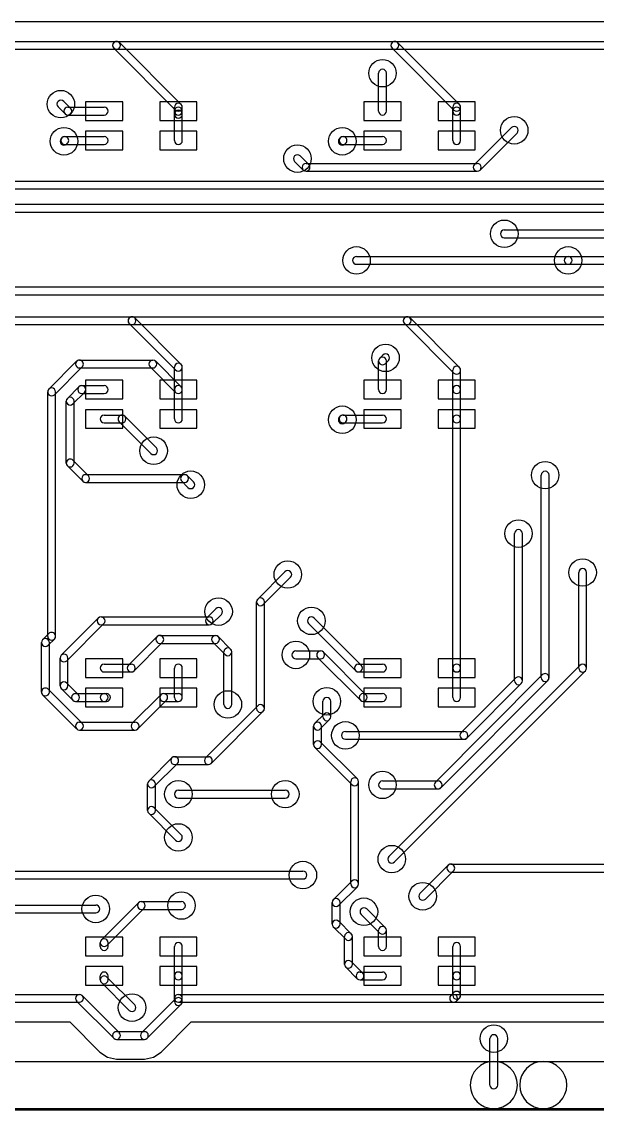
# Model space of a CAD drawing. Extents: x 67 to 209, y -168 to -95.
# Drawn here: x 159.13 to 177.75, y -167.81 to -132.64 of the extents above; entities that cross this region are included whole.
import ezdxf

# ---------------------------------------------------------------- set-up
doc = ezdxf.new("R2010")
doc.units = 0
doc.header["$MEASUREMENT"] = 0
doc.layers.add('BLACK', color=250, linetype='CONTINUOUS')

msp = doc.modelspace()

# ---------------------------------------------------------------- linework, layer by layer
at = {"layer": 'BLACK'}
for p, q in [((162.2, -132.638), (153.6, -132.638)), ((162.2, -132.638), (153.6, -132.638)), ((171.2, -132.638), (162.2, -132.638)), ((171.2, -132.638), (162.2, -132.638)), ((180.1, -132.638), (171.2, -132.638)), ((180.1, -132.638), (171.2, -132.638)), ((153.6, -133.273), (162.2, -133.273)), ((162.2, -133.273), (171.2, -133.273)), ((164.29, -135.31), (162.29, -133.31)), ((171.2, -133.273), (180.1, -133.273)), ((173.29, -135.31), (171.29, -133.31)), ((153.6, -133.527), (162.2, -133.527)), ((164.11, -135.49), (162.11, -133.49)), ((162.2, -133.527), (171.2, -133.527)), ((173.11, -135.49), (171.11, -133.49)), ((171.2, -133.527), (180.1, -133.527)), ((170.673, -135.525), (170.673, -134.3)), ((170.927, -135.525), (170.927, -134.3)), ((160.31, -135.39), (160.535, -135.615)), ((160.49, -135.21), (160.715, -135.435)), ((160.625, -135.398), (161.8, -135.398)), ((161.2, -135.225), (161.2, -135.825)), ((162.4, -135.225), (161.2, -135.225)), ((162.4, -135.825), (162.4, -135.225)), ((163.6, -135.225), (163.6, -135.825)), ((164.8, -135.225), (163.6, -135.225)), ((164.073, -135.525), (164.073, -135.4)), ((164.327, -135.525), (164.327, -135.4)), ((164.8, -135.825), (164.8, -135.225)), ((170.2, -135.225), (170.2, -135.825)), ((171.4, -135.225), (170.2, -135.225)), ((171.4, -135.825), (171.4, -135.225)), ((172.6, -135.225), (172.6, -135.825)), ((173.8, -135.225), (172.6, -135.225)), ((173.073, -135.525), (173.073, -135.4)), ((173.327, -135.525), (173.327, -135.4)), ((173.8, -135.825), (173.8, -135.225)), ((160.625, -135.652), (161.8, -135.652)), ((164.073, -135.625), (164.073, -135.525)), ((164.073, -135.625), (164.073, -135.525)), ((164.073, -135.625), (164.073, -135.525)), ((164.073, -136.475), (164.073, -135.625)), ((164.073, -136.475), (164.073, -135.625)), ((164.327, -135.625), (164.327, -135.525)), ((164.327, -135.625), (164.327, -135.525)), ((164.327, -135.625), (164.327, -135.525)), ((164.327, -136.475), (164.327, -135.625)), ((164.327, -136.475), (164.327, -135.625)), ((173.073, -136.475), (173.073, -135.525)), ((173.073, -136.475), (173.073, -135.525)), ((173.073, -136.475), (173.073, -135.525)), ((173.327, -136.475), (173.327, -135.525)), ((173.327, -136.475), (173.327, -135.525)), ((173.327, -136.475), (173.327, -135.525)), ((161.2, -135.825), (162.4, -135.825)), ((163.6, -135.825), (164.8, -135.825)), ((170.2, -135.825), (171.4, -135.825)), ((172.6, -135.825), (173.8, -135.825)), ((174.971, -136.056), (173.775, -137.252)), ((160.41, -136.41), (160.435, -136.385)), ((160.525, -136.348), (161.8, -136.348)), ((161.2, -136.175), (161.2, -136.775)), ((162.4, -136.175), (161.2, -136.175)), ((162.4, -136.775), (162.4, -136.175)), ((163.6, -136.175), (163.6, -136.775)), ((164.8, -136.175), (163.6, -136.175)), ((164.8, -136.775), (164.8, -136.175)), ((169.41, -136.41), (169.435, -136.385)), ((169.525, -136.348), (170.8, -136.348)), ((170.2, -136.175), (170.2, -136.775)), ((171.4, -136.175), (170.2, -136.175)), ((171.4, -136.775), (171.4, -136.175)), ((172.6, -136.175), (172.6, -136.775)), ((173.8, -136.175), (172.6, -136.175)), ((173.8, -136.775), (173.8, -136.175)), ((175.151, -136.236), (173.955, -137.432)), ((160.525, -136.602), (161.8, -136.602)), ((160.59, -136.59), (160.615, -136.565)), ((161.2, -136.775), (162.4, -136.775)), ((163.6, -136.775), (164.8, -136.775)), ((169.525, -136.602), (170.8, -136.602)), ((169.59, -136.59), (169.615, -136.565)), ((170.2, -136.775), (171.4, -136.775)), ((172.6, -136.775), (173.8, -136.775)), ((168.238, -137.432), (167.959, -137.151)), ((168.418, -137.253), (168.139, -136.972)), ((168.328, -137.215), (173.865, -137.215)), ((168.328, -137.469), (173.865, -137.469)), ((157.713, -137.786), (180.734, -137.786)), ((157.713, -138.04), (180.734, -138.04)), ((150.259, -138.537), (190.45, -138.537)), ((150.259, -138.791), (190.45, -138.791)), ((174.74, -139.363), (199.086, -139.363)), ((174.74, -139.617), (199.086, -139.617)), ((169.961, -140.223), (176.804, -140.223)), ((176.804, -140.223), (197.501, -140.223)), ((169.961, -140.477), (176.804, -140.477)), ((176.804, -140.477), (197.501, -140.477)), ((152.681, -141.208), (182.156, -141.208)), ((152.681, -141.462), (182.156, -141.462)), ((153.5, -142.173), (162.7, -142.173)), ((153.5, -142.427), (162.7, -142.427)), ((164.11, -143.89), (162.61, -142.39)), ((162.7, -142.173), (171.6, -142.173)), ((162.7, -142.427), (171.6, -142.427)), ((164.29, -143.71), (162.79, -142.21)), ((173.11, -143.99), (171.51, -142.39)), ((171.6, -142.173), (181.2, -142.173)), ((171.6, -142.427), (181.2, -142.427)), ((173.29, -143.81), (171.69, -142.21)), ((170.81, -143.41), (170.71, -143.51)), ((160.01, -144.51), (160.91, -143.61)), ((160.19, -144.69), (161.09, -143.79)), ((161, -143.573), (163.375, -143.573)), ((161, -143.827), (163.375, -143.827)), ((163.285, -143.79), (164.11, -144.615)), ((163.465, -143.61), (164.29, -144.435)), ((164.073, -144.525), (164.073, -143.8)), ((164.327, -144.525), (164.327, -143.8)), ((170.673, -144.525), (170.673, -143.6)), ((170.99, -143.59), (170.89, -143.69)), ((170.927, -144.525), (170.927, -143.6)), ((161.2, -144.225), (161.2, -144.825)), ((162.4, -144.225), (161.2, -144.225)), ((162.4, -144.825), (162.4, -144.225)), ((163.6, -144.225), (163.6, -144.825)), ((164.8, -144.225), (163.6, -144.225)), ((164.8, -144.825), (164.8, -144.225)), ((170.2, -144.225), (170.2, -144.825)), ((171.4, -144.225), (170.2, -144.225)), ((171.4, -144.825), (171.4, -144.225)), ((172.6, -144.225), (172.6, -144.825)), ((173.8, -144.225), (172.6, -144.225)), ((173.073, -144.525), (173.073, -143.9)), ((173.327, -144.525), (173.327, -143.9)), ((173.8, -144.825), (173.8, -144.225)), ((160.61, -144.81), (160.985, -144.435)), ((161.075, -144.398), (161.8, -144.398)), ((164.073, -145.475), (164.073, -144.525)), ((164.327, -145.475), (164.327, -144.525)), ((173.073, -145.475), (173.073, -144.525)), ((173.327, -145.475), (173.327, -144.525)), ((159.973, -152.5), (159.973, -144.6)), ((160.227, -152.5), (160.227, -144.6)), ((160.573, -146.9), (160.573, -144.9)), ((160.79, -144.99), (161.165, -144.615)), ((160.827, -146.9), (160.827, -144.9)), ((161.075, -144.652), (161.8, -144.652)), ((161.2, -144.825), (162.4, -144.825)), ((163.6, -144.825), (164.8, -144.825)), ((170.2, -144.825), (171.4, -144.825)), ((172.6, -144.825), (173.8, -144.825)), ((161.2, -145.175), (161.2, -145.775)), ((162.4, -145.175), (161.2, -145.175)), ((162.4, -145.775), (162.4, -145.175)), ((163.6, -145.175), (163.6, -145.775)), ((164.8, -145.175), (163.6, -145.175)), ((164.8, -145.775), (164.8, -145.175)), ((170.2, -145.175), (170.2, -145.775)), ((171.4, -145.175), (170.2, -145.175)), ((171.4, -145.775), (171.4, -145.175)), ((172.6, -145.175), (172.6, -145.775)), ((173.8, -145.175), (172.6, -145.175)), ((173.8, -145.775), (173.8, -145.175)), ((161.8, -145.348), (162.375, -145.348)), ((161.8, -145.602), (162.375, -145.602)), ((163.31, -146.59), (162.285, -145.565)), ((163.49, -146.41), (162.465, -145.385)), ((169.41, -145.41), (169.435, -145.385)), ((169.525, -145.348), (170.8, -145.348)), ((169.525, -145.602), (170.8, -145.602)), ((169.59, -145.59), (169.615, -145.565)), ((173.073, -153.525), (173.073, -145.475)), ((173.327, -153.525), (173.327, -145.475)), ((161.2, -145.775), (162.4, -145.775)), ((163.6, -145.775), (164.8, -145.775)), ((170.2, -145.775), (171.4, -145.775)), ((172.6, -145.775), (173.8, -145.775)), ((161.11, -147.49), (160.61, -146.99)), ((161.29, -147.31), (160.79, -146.81)), ((161.2, -147.273), (164.4, -147.273)), ((164.69, -147.51), (164.49, -147.31)), ((175.934, -153.836), (175.934, -147.291)), ((176.188, -153.836), (176.188, -147.291)), ((161.2, -147.527), (164.4, -147.527)), ((164.51, -147.69), (164.31, -147.49)), ((175.072, -153.935), (175.072, -149.179)), ((175.326, -153.935), (175.326, -149.179)), ((167.647, -150.411), (166.764, -151.294)), ((177.146, -153.527), (177.146, -150.436)), ((177.4, -153.527), (177.4, -150.436)), ((167.827, -150.591), (166.944, -151.474)), ((165.41, -151.61), (165.11, -151.91)), ((166.727, -154.832), (166.727, -151.384)), ((166.981, -154.832), (166.981, -151.384)), ((161.61, -151.91), (160.41, -153.11)), ((161.7, -151.873), (165.2, -151.873)), ((165.59, -151.79), (165.29, -152.09)), ((168.59, -151.91), (170.115, -153.435)), ((161.79, -152.09), (160.59, -153.29)), ((161.7, -152.127), (165.2, -152.127)), ((168.41, -152.09), (169.935, -153.615)), ((159.81, -152.61), (160.01, -152.41)), ((159.99, -152.79), (160.19, -152.59)), ((162.585, -153.435), (163.51, -152.51)), ((163.6, -152.473), (165.4, -152.473)), ((165.49, -152.51), (165.89, -152.91)), ((159.773, -154.3), (159.773, -152.7)), ((160.027, -154.3), (160.027, -152.7)), ((162.765, -153.615), (163.69, -152.69)), ((163.6, -152.727), (165.4, -152.727)), ((165.31, -152.69), (165.71, -153.09)), ((165.673, -154.7), (165.673, -153)), ((165.927, -154.7), (165.927, -153)), ((168, -152.973), (168.8, -152.973)), ((168.89, -153.01), (170.265, -154.385)), ((160.373, -154.1), (160.373, -153.2)), ((160.627, -154.1), (160.627, -153.2)), ((161.2, -153.225), (161.2, -153.825)), ((162.4, -153.225), (161.2, -153.225)), ((162.4, -153.825), (162.4, -153.225)), ((163.6, -153.225), (163.6, -153.825)), ((164.8, -153.225), (163.6, -153.225)), ((164.8, -153.825), (164.8, -153.225)), ((168, -153.227), (168.8, -153.227)), ((168.71, -153.19), (170.085, -154.565)), ((170.2, -153.225), (170.2, -153.825)), ((171.4, -153.225), (170.2, -153.225)), ((171.4, -153.825), (171.4, -153.225)), ((172.6, -153.225), (172.6, -153.825)), ((173.8, -153.225), (172.6, -153.225)), ((173.8, -153.825), (173.8, -153.225)), ((161.8, -153.398), (162.675, -153.398)), ((161.8, -153.652), (162.675, -153.652)), ((164.073, -154.475), (164.073, -153.525)), ((164.327, -154.475), (164.327, -153.525)), ((170.025, -153.398), (170.8, -153.398)), ((170.025, -153.652), (170.8, -153.652)), ((177.183, -153.437), (171.01, -159.61)), ((177.363, -153.617), (171.19, -159.79)), ((173.073, -154.475), (173.073, -153.525)), ((173.327, -154.475), (173.327, -153.525)), ((160.59, -154.01), (160.965, -154.385)), ((161.2, -153.825), (162.4, -153.825)), ((163.6, -153.825), (164.8, -153.825)), ((170.2, -153.825), (171.4, -153.825)), ((175.968, -153.744), (172.511, -157.213)), ((172.6, -153.825), (173.8, -153.825)), ((176.148, -153.923), (172.691, -157.392)), ((175.109, -153.845), (173.343, -155.61)), ((175.289, -154.025), (173.523, -155.79)), ((160.91, -155.49), (159.81, -154.39)), ((161.09, -155.31), (159.99, -154.21)), ((160.41, -154.19), (160.785, -154.565)), ((160.875, -154.348), (161.8, -154.348)), ((161.2, -154.175), (161.2, -154.775)), ((162.4, -154.175), (161.2, -154.175)), ((161.8, -154.348), (161.875, -154.348)), ((162.4, -154.775), (162.4, -154.175)), ((163.635, -154.385), (162.71, -155.31)), ((163.6, -154.175), (163.6, -154.775)), ((164.8, -154.175), (163.6, -154.175)), ((163.725, -154.348), (164.2, -154.348)), ((164.8, -154.775), (164.8, -154.175)), ((170.175, -154.348), (170.8, -154.348)), ((170.2, -154.175), (170.2, -154.775)), ((171.4, -154.175), (170.2, -154.175)), ((171.4, -154.775), (171.4, -154.175)), ((172.6, -154.175), (172.6, -154.775)), ((173.8, -154.175), (172.6, -154.175)), ((173.8, -154.775), (173.8, -154.175)), ((160.875, -154.602), (161.8, -154.602)), ((161.2, -154.775), (162.4, -154.775)), ((161.8, -154.602), (161.875, -154.602)), ((163.815, -154.565), (162.89, -155.49)), ((163.6, -154.775), (164.8, -154.775)), ((163.725, -154.602), (164.2, -154.602)), ((166.764, -154.742), (165.08, -156.426)), ((168.873, -155.1), (168.873, -154.6)), ((169.127, -155.1), (169.127, -154.6)), ((170.175, -154.602), (170.8, -154.602)), ((170.2, -154.775), (171.4, -154.775)), ((172.6, -154.775), (173.8, -154.775)), ((166.944, -154.922), (165.26, -156.606)), ((168.91, -155.01), (168.61, -155.31)), ((161, -155.273), (162.8, -155.273)), ((168.573, -156), (168.573, -155.4)), ((169.09, -155.19), (168.79, -155.49)), ((168.827, -156), (168.827, -155.4)), ((161, -155.527), (162.8, -155.527)), ((169.6, -155.573), (173.433, -155.573)), ((169.6, -155.827), (173.433, -155.827)), ((168.61, -156.09), (169.81, -157.29)), ((168.79, -155.91), (169.99, -157.11)), ((163.991, -156.426), (163.239, -157.178)), ((164.081, -156.389), (165.17, -156.389)), ((164.171, -156.606), (163.419, -157.358)), ((164.081, -156.643), (165.17, -156.643)), ((169.773, -160.5), (169.773, -157.2)), ((170.027, -160.5), (170.027, -157.2)), ((170.8, -157.173), (172.598, -157.173)), ((163.202, -158.129), (163.202, -157.268)), ((163.456, -158.129), (163.456, -157.268)), ((164.2, -157.473), (167.656, -157.473)), ((170.8, -157.427), (172.598, -157.427)), ((164.2, -157.727), (167.656, -157.727)), ((163.239, -158.219), (164.11, -159.09)), ((163.419, -158.039), (164.29, -158.91)), ((172.01, -160.81), (172.921, -159.899)), ((173.011, -159.862), (185.635, -159.862)), ((154.785, -160.088), (168.227, -160.088)), ((154.785, -160.342), (168.227, -160.342)), ((172.19, -160.99), (173.101, -160.079)), ((173.011, -160.116), (185.635, -160.116)), ((169.81, -160.41), (169.21, -161.01)), ((169.99, -160.59), (169.39, -161.19)), ((162.91, -161.11), (161.71, -162.31)), ((163, -161.073), (164.3, -161.073)), ((169.173, -161.8), (169.173, -161.1)), ((169.427, -161.8), (169.427, -161.1)), ((155.29, -161.183), (161.527, -161.183)), ((155.29, -161.437), (161.527, -161.437)), ((163.09, -161.29), (161.89, -162.49)), ((163, -161.327), (164.3, -161.327)), ((170.29, -161.31), (170.89, -161.91)), ((169.39, -161.71), (169.79, -162.11)), ((170.11, -161.49), (170.71, -162.09)), ((169.21, -161.89), (169.61, -162.29)), ((170.673, -162.525), (170.673, -162)), ((170.927, -162.525), (170.927, -162)), ((161.2, -162.225), (161.2, -162.825)), ((162.4, -162.225), (161.2, -162.225)), ((161.673, -162.525), (161.673, -162.4)), ((161.927, -162.525), (161.927, -162.4)), ((162.4, -162.825), (162.4, -162.225)), ((163.6, -162.225), (163.6, -162.825)), ((164.8, -162.225), (163.6, -162.225)), ((164.8, -162.825), (164.8, -162.225)), ((169.573, -163.1), (169.573, -162.2)), ((169.827, -163.1), (169.827, -162.2)), ((170.2, -162.225), (170.2, -162.825)), ((171.4, -162.225), (170.2, -162.225)), ((171.4, -162.825), (171.4, -162.225)), ((172.6, -162.225), (172.6, -162.825)), ((173.8, -162.225), (172.6, -162.225)), ((173.8, -162.825), (173.8, -162.225)), ((161.2, -162.825), (162.4, -162.825)), ((163.6, -162.825), (164.8, -162.825)), ((164.073, -163.475), (164.073, -162.525)), ((164.327, -163.475), (164.327, -162.525)), ((170.2, -162.825), (171.4, -162.825)), ((172.6, -162.825), (173.8, -162.825)), ((173.073, -163.475), (173.073, -162.525)), ((173.327, -163.475), (173.327, -162.525)), ((161.2, -163.175), (161.2, -163.775)), ((162.4, -163.175), (161.2, -163.175)), ((162.4, -163.775), (162.4, -163.175)), ((163.6, -163.175), (163.6, -163.775)), ((164.8, -163.175), (163.6, -163.175)), ((164.8, -163.775), (164.8, -163.175)), ((169.61, -163.19), (169.985, -163.565)), ((169.79, -163.01), (170.165, -163.385)), ((170.2, -163.175), (170.2, -163.775)), ((171.4, -163.175), (170.2, -163.175)), ((171.4, -163.775), (171.4, -163.175)), ((172.6, -163.175), (172.6, -163.775)), ((173.8, -163.175), (172.6, -163.175)), ((173.8, -163.775), (173.8, -163.175)), ((161.673, -163.6), (161.673, -163.475)), ((162.79, -164.41), (161.89, -163.51)), ((161.927, -163.6), (161.927, -163.475)), ((164.073, -164.2), (164.073, -163.475)), ((164.327, -164.2), (164.327, -163.475)), ((170.075, -163.348), (170.8, -163.348)), ((173.073, -164.1), (173.073, -163.475)), ((173.327, -164.1), (173.327, -163.475)), ((161.2, -163.775), (162.4, -163.775)), ((162.61, -164.59), (161.71, -163.69)), ((163.6, -163.775), (164.8, -163.775)), ((170.075, -163.602), (170.8, -163.602)), ((170.2, -163.775), (171.4, -163.775)), ((172.6, -163.775), (173.8, -163.775)), ((155.1, -164.073), (161, -164.073)), ((161.09, -164.11), (162.29, -165.31)), ((163.01, -165.31), (164.11, -164.21)), ((164.073, -164.3), (164.073, -164.2)), ((164.2, -164.073), (173.1, -164.073)), ((164.327, -164.3), (164.327, -164.2)), ((173.11, -164.01), (173.01, -164.11)), ((173.1, -164.073), (179, -164.073)), ((173.29, -164.19), (173.19, -164.29)), ((155.1, -164.327), (161, -164.327)), ((160.91, -164.29), (162.11, -165.49)), ((163.19, -165.49), (164.29, -164.39)), ((164.2, -164.327), (173.1, -164.327)), ((173.1, -164.327), (179, -164.327)), ((155.1, -164.962), (160.684, -164.962)), ((155.1, -164.962), (160.684, -164.962)), ((160.684, -164.962), (161.661, -165.939)), ((160.684, -164.962), (161.661, -165.939)), ((163.639, -165.939), (164.616, -164.962)), ((163.639, -165.939), (164.616, -164.962)), ((164.616, -164.962), (173.1, -164.962)), ((164.616, -164.962), (173.1, -164.962)), ((173.1, -164.962), (178.684, -164.962)), ((173.1, -164.962), (178.684, -164.962)), ((162.2, -165.273), (163.1, -165.273)), ((162.2, -165.527), (163.1, -165.527)), ((174.273, -167), (174.273, -165.5)), ((174.527, -167), (174.527, -165.5)), ((161.661, -165.939), (161.661, -165.939)), ((161.661, -165.939), (161.908, -166.104)), ((161.661, -165.939), (161.661, -165.939)), ((161.661, -165.939), (161.908, -166.104)), ((163.392, -166.104), (163.639, -165.939)), ((163.392, -166.104), (163.639, -165.939)), ((158, -166.238), (174.4, -166.238)), ((161.908, -166.104), (162.2, -166.162)), ((161.908, -166.104), (162.2, -166.162)), ((162.2, -166.162), (163.1, -166.162)), ((162.2, -166.162), (163.1, -166.162)), ((163.1, -166.162), (163.392, -166.104)), ((163.1, -166.162), (163.392, -166.104)), ((163.1, -166.162), (163.1, -166.162)), ((163.1, -166.162), (163.1, -166.162)), ((163.392, -166.104), (163.392, -166.104)), ((163.392, -166.104), (163.392, -166.104)), ((174.4, -166.238), (176, -166.238)), ((176, -166.238), (192.5, -166.238)), ((158, -167.762), (174.4, -167.762)), ((174.4, -167.762), (176, -167.762)), ((176, -167.762), (192.5, -167.762)), ((209.315, -167.815), (70.4091, -167.815)), ((209.315, -167.815), (70.4091, -167.815))]:
    msp.add_line(p, q, dxfattribs=at)
for centre in [(170.8, -134.3), (160.4, -135.3), (175.061, -136.146), (160.5, -136.5), (169.5, -136.5), (168.049, -137.062), (174.74, -139.49), (169.961, -140.35), (176.804, -140.35), (170.9, -143.5), (169.5, -145.5), (163.4, -146.5), (176.061, -147.291), (164.6, -147.6), (175.199, -149.179), (167.737, -150.501), (177.273, -150.436), (165.5, -151.7), (168.5, -152), (168, -153.1), (165.8, -154.7), (169, -154.6), (169.6, -155.7), (170.8, -157.3), (164.2, -157.6), (167.656, -157.6), (164.2, -159), (171.1, -159.7), (168.227, -160.215), (164.3, -161.2), (172.1, -160.9), (161.527, -161.31), (170.2, -161.4), (162.7, -164.5), (174.4, -165.5)]:
    msp.add_circle(centre, 0.4445, dxfattribs=at)
for centre, radius, start, end in [((162.2, -133.4), 0.127, 405, 585), ((162.2, -133.4), 0.127, 90, 270), ((162.2, -133.4), 0.127, 270, 450), ((171.2, -133.4), 0.127, 405, 585), ((171.2, -133.4), 0.127, 90, 270), ((171.2, -133.4), 0.127, 270, 450), ((170.8, -134.3), 0.127, 360, 540), ((160.4, -135.3), 0.127, 45, 225), ((160.625, -135.525), 0.127, 90, 270), ((161.8, -135.525), 0.127, 270, 450), ((164.2, -135.4), 0.127, 360, 540), ((164.2, -135.525), 0.127, 360, 540), ((164.2, -135.525), 0.127, 360, 540), ((164.2, -135.525), 0.127, 360, 540), ((164.2, -135.4), 0.127, 225, 405), ((173.2, -135.4), 0.127, 360, 540), ((173.2, -135.525), 0.127, 360, 540), ((173.2, -135.525), 0.127, 360, 540), ((173.2, -135.525), 0.127, 360, 540), ((173.2, -135.4), 0.127, 225, 405), ((160.625, -135.525), 0.127, 225, 405), ((164.2, -135.625), 0.127, 360, 540), ((164.2, -135.625), 0.127, 360, 540), ((164.2, -135.525), 0.127, 180, 360), ((164.2, -135.625), 0.127, 180, 360), ((164.2, -135.625), 0.127, 180, 360), ((164.2, -135.625), 0.127, 180, 360), ((170.8, -135.525), 0.127, 180, 360), ((173.2, -135.525), 0.127, 180, 360), ((175.061, -136.146), 0.127, -45, 135), ((160.5, -136.5), 0.127, 135, 315), ((160.525, -136.475), 0.127, 90, 270), ((160.525, -136.475), 0.127, 315, 495), ((161.8, -136.475), 0.127, 270, 450), ((164.2, -136.475), 0.127, 180, 360), ((164.2, -136.475), 0.127, 180, 360), ((169.5, -136.5), 0.127, 135, 315), ((169.525, -136.475), 0.127, 90, 270), ((169.525, -136.475), 0.127, 315, 495), ((170.8, -136.475), 0.127, 270, 450), ((173.2, -136.475), 0.127, 180, 360), ((173.2, -136.475), 0.127, 180, 360), ((173.2, -136.475), 0.127, 180, 360), ((168.049, -137.062), 0.127, 404.8, 584.8), ((168.328, -137.342), 0.127, 90, 270), ((168.328, -137.342), 0.127, 224.8, 404.8), ((173.865, -137.342), 0.127, 135, 315), ((173.865, -137.342), 0.127, 270, 450), ((174.74, -139.49), 0.127, 90, 270), ((169.961, -140.35), 0.127, 90, 270), ((176.804, -140.35), 0.127, 90, 270), ((176.804, -140.35), 0.127, 270, 450), ((162.7, -142.3), 0.127, 405, 585), ((162.7, -142.3), 0.127, 90, 270), ((162.7, -142.3), 0.127, 270, 450), ((171.6, -142.3), 0.127, 405, 585), ((171.6, -142.3), 0.127, 90, 270), ((171.6, -142.3), 0.127, 270, 450), ((170.8, -143.6), 0.127, 360, 540), ((170.8, -143.6), 0.127, 135, 315), ((170.9, -143.5), 0.127, -45, 135), ((161, -143.7), 0.127, 90, 270), ((161, -143.7), 0.127, 315, 495), ((163.375, -143.7), 0.127, 45, 225), ((163.375, -143.7), 0.127, 270, 450), ((164.2, -143.8), 0.127, 360, 540), ((164.2, -143.8), 0.127, 225, 405), ((173.2, -143.9), 0.127, 360, 540), ((173.2, -143.9), 0.127, 225, 405), ((160.1, -144.6), 0.127, 360, 540), ((160.1, -144.6), 0.127, 135, 315), ((161.075, -144.525), 0.127, 90, 270), ((161.075, -144.525), 0.127, 315, 495), ((161.8, -144.525), 0.127, 270, 450), ((164.2, -144.525), 0.127, 360, 540), ((164.2, -144.525), 0.127, 180, 360), ((164.2, -144.525), 0.127, 225, 405), ((170.8, -144.525), 0.127, 180, 360), ((173.2, -144.525), 0.127, 360, 540), ((173.2, -144.525), 0.127, 180, 360), ((160.7, -144.9), 0.127, 360, 540), ((160.7, -144.9), 0.127, 135, 315), ((161.8, -145.475), 0.127, 90, 270), ((162.375, -145.475), 0.127, 405, 585), ((162.375, -145.475), 0.127, 270, 450), ((164.2, -145.475), 0.127, 180, 360), ((169.5, -145.5), 0.127, 135, 315), ((169.525, -145.475), 0.127, 90, 270), ((169.525, -145.475), 0.127, 315, 495), ((170.8, -145.475), 0.127, 270, 450), ((173.2, -145.475), 0.127, 360, 540), ((173.2, -145.475), 0.127, 180, 360), ((163.4, -146.5), 0.127, 225, 405), ((160.7, -146.9), 0.127, 405, 585), ((160.7, -146.9), 0.127, 180, 360), ((161.2, -147.4), 0.127, 90, 270), ((161.2, -147.4), 0.127, 225, 405), ((164.4, -147.4), 0.127, 405, 585), ((164.4, -147.4), 0.127, 270, 450), ((176.061, -147.291), 0.127, 360, 540), ((164.6, -147.6), 0.127, 225, 405), ((175.199, -149.179), 0.127, 360, 540), ((167.737, -150.501), 0.127, -45, 135), ((177.273, -150.436), 0.127, 360, 540), ((166.854, -151.384), 0.127, 360, 540), ((165.5, -151.7), 0.127, -45, 135), ((166.854, -151.384), 0.127, 135, 315), ((161.7, -152), 0.127, 90, 270), ((161.7, -152), 0.127, -45, 135), ((165.2, -152), 0.127, 135, 315), ((165.2, -152), 0.127, 270, 450), ((168.5, -152), 0.127, 45, 225), ((159.9, -152.7), 0.127, 360, 540), ((159.9, -152.7), 0.127, 135, 315), ((160.1, -152.5), 0.127, 180, 360), ((160.1, -152.5), 0.127, 315, 495), ((163.6, -152.6), 0.127, 90, 270), ((163.6, -152.6), 0.127, 315, 495), ((165.4, -152.6), 0.127, 45, 225), ((165.4, -152.6), 0.127, 270, 450), ((165.8, -153), 0.127, 360, 540), ((165.8, -153), 0.127, 225, 405), ((168, -153.1), 0.127, 90, 270), ((168.8, -153.1), 0.127, 45, 225), ((168.8, -153.1), 0.127, 270, 450), ((160.5, -153.2), 0.127, 360, 540), ((160.5, -153.2), 0.127, 135, 315), ((161.8, -153.525), 0.127, 90, 270), ((162.675, -153.525), 0.127, 135, 315), ((162.675, -153.525), 0.127, 270, 450), ((164.2, -153.525), 0.127, 360, 540), ((170.025, -153.525), 0.127, 90, 270), ((170.025, -153.525), 0.127, 225, 405), ((170.8, -153.525), 0.127, 270, 450), ((173.2, -153.525), 0.127, 360, 540), ((173.2, -153.525), 0.127, 180, 360), ((176.058, -153.833), 0.127, -44.9, 135.1), ((177.273, -153.527), 0.127, 180, 360), ((177.273, -153.527), 0.127, -45, 135), ((160.5, -154.1), 0.127, 45, 225), ((175.199, -153.935), 0.127, 180, 360), ((175.199, -153.935), 0.127, -45, 135), ((176.061, -153.836), 0.127, 180, 360), ((159.9, -154.3), 0.127, 405, 585), ((159.9, -154.3), 0.127, 180, 360), ((160.5, -154.1), 0.127, 180, 360), ((160.875, -154.475), 0.127, 90, 270), ((160.875, -154.475), 0.127, 225, 405), ((161.8, -154.475), 0.127, 90, 270), ((161.8, -154.475), 0.127, 270, 450), ((161.875, -154.475), 0.127, 270, 450), ((163.725, -154.475), 0.127, 90, 270), ((163.725, -154.475), 0.127, -45, 135), ((164.2, -154.475), 0.127, 270, 450), ((170.175, -154.475), 0.127, 90, 270), ((170.175, -154.475), 0.127, 225, 405), ((170.8, -154.475), 0.127, 270, 450), ((164.2, -154.475), 0.127, 180, 360), ((165.8, -154.7), 0.127, 180, 360), ((166.854, -154.832), 0.127, -45, 135), ((169, -154.6), 0.127, 360, 540), ((173.2, -154.475), 0.127, 180, 360), ((166.854, -154.832), 0.127, 180, 360), ((169, -155.1), 0.127, 180, 360), ((169, -155.1), 0.127, -45, 135), ((161, -155.4), 0.127, 90, 270), ((161, -155.4), 0.127, 225, 405), ((162.8, -155.4), 0.127, 135, 315), ((162.8, -155.4), 0.127, 270, 450), ((168.7, -155.4), 0.127, 360, 540), ((168.7, -155.4), 0.127, 135, 315), ((169.6, -155.7), 0.127, 90, 270), ((173.433, -155.7), 0.127, 135, 315), ((173.433, -155.7), 0.127, 270, 450), ((168.7, -156), 0.127, 45, 225), ((168.7, -156), 0.127, 180, 360), ((164.081, -156.516), 0.127, 90, 270), ((164.081, -156.516), 0.127, -45, 135), ((165.17, -156.516), 0.127, 135, 315), ((165.17, -156.516), 0.127, 270, 450), ((163.329, -157.268), 0.127, 360, 540), ((163.329, -157.268), 0.127, 135, 315), ((169.9, -157.2), 0.127, 360, 540), ((169.9, -157.2), 0.127, 225, 405), ((170.8, -157.3), 0.127, 90, 270), ((172.601, -157.303), 0.127, 135.1, 315.1), ((172.598, -157.3), 0.127, 270, 450), ((164.2, -157.6), 0.127, 90, 270), ((167.656, -157.6), 0.127, 270, 450), ((163.329, -158.129), 0.127, 45, 225), ((163.329, -158.129), 0.127, 180, 360), ((164.2, -159), 0.127, 225, 405), ((171.1, -159.7), 0.127, 135, 315), ((173.011, -159.989), 0.127, 90, 270), ((173.011, -159.989), 0.127, 315, 495), ((168.227, -160.215), 0.127, 270, 450), ((169.9, -160.5), 0.127, -45, 135), ((169.9, -160.5), 0.127, 180, 360), ((163, -161.2), 0.127, 90, 270), ((163, -161.2), 0.127, -45, 135), ((164.3, -161.2), 0.127, 270, 450), ((169.3, -161.1), 0.127, 360, 540), ((169.3, -161.1), 0.127, 135, 315), ((172.1, -160.9), 0.127, 135, 315), ((161.527, -161.31), 0.127, 270, 450), ((170.2, -161.4), 0.127, 45, 225), ((169.3, -161.8), 0.127, 45, 225), ((169.3, -161.8), 0.127, 180, 360), ((169.7, -162.2), 0.127, 360, 540), ((169.7, -162.2), 0.127, 225, 405), ((170.8, -162), 0.127, 360, 540), ((170.8, -162), 0.127, 225, 405), ((161.8, -162.4), 0.127, 360, 540), ((161.8, -162.4), 0.127, 135, 315), ((164.2, -162.525), 0.127, 360, 540), ((173.2, -162.525), 0.127, 360, 540), ((161.8, -162.525), 0.127, 180, 360), ((170.8, -162.525), 0.127, 180, 360), ((169.7, -163.1), 0.127, 45, 225), ((169.7, -163.1), 0.127, 180, 360), ((161.8, -163.475), 0.127, 360, 540), ((161.8, -163.6), 0.127, 405, 585), ((164.2, -163.475), 0.127, 360, 540), ((164.2, -163.475), 0.127, 180, 360), ((170.075, -163.475), 0.127, 90, 270), ((170.075, -163.475), 0.127, 225, 405), ((170.8, -163.475), 0.127, 270, 450), ((173.2, -163.475), 0.127, 360, 540), ((173.2, -163.475), 0.127, 180, 360), ((161.8, -163.6), 0.127, 180, 360), ((161, -164.2), 0.127, 45, 225), ((161, -164.2), 0.127, 270, 450), ((164.2, -164.2), 0.127, 90, 270), ((164.2, -164.2), 0.127, 360, 540), ((164.2, -164.2), 0.127, 180, 360), ((164.2, -164.3), 0.127, 315, 495), ((173.1, -164.2), 0.127, 90, 270), ((173.1, -164.2), 0.127, 135, 315), ((173.2, -164.1), 0.127, 180, 360), ((173.1, -164.2), 0.127, 270, 450), ((173.2, -164.1), 0.127, -45, 135), ((162.7, -164.5), 0.127, 225, 405), ((164.2, -164.3), 0.127, 180, 360), ((162.2, -165.4), 0.127, 90, 270), ((162.2, -165.4), 0.127, 225, 405), ((163.1, -165.4), 0.127, 135, 315), ((163.1, -165.4), 0.127, 270, 450), ((174.4, -165.5), 0.127, 360, 540), ((174.4, -167), 0.762, 90, 270), ((174.4, -167), 0.762, 270, 450), ((176, -167), 0.762, 90, 270), ((176, -167), 0.762, 270, 450), ((174.4, -167), 0.127, 180, 360)]:
    msp.add_arc(centre, radius, start, end, dxfattribs=at)

doc.saveas('drawing.dxf')
